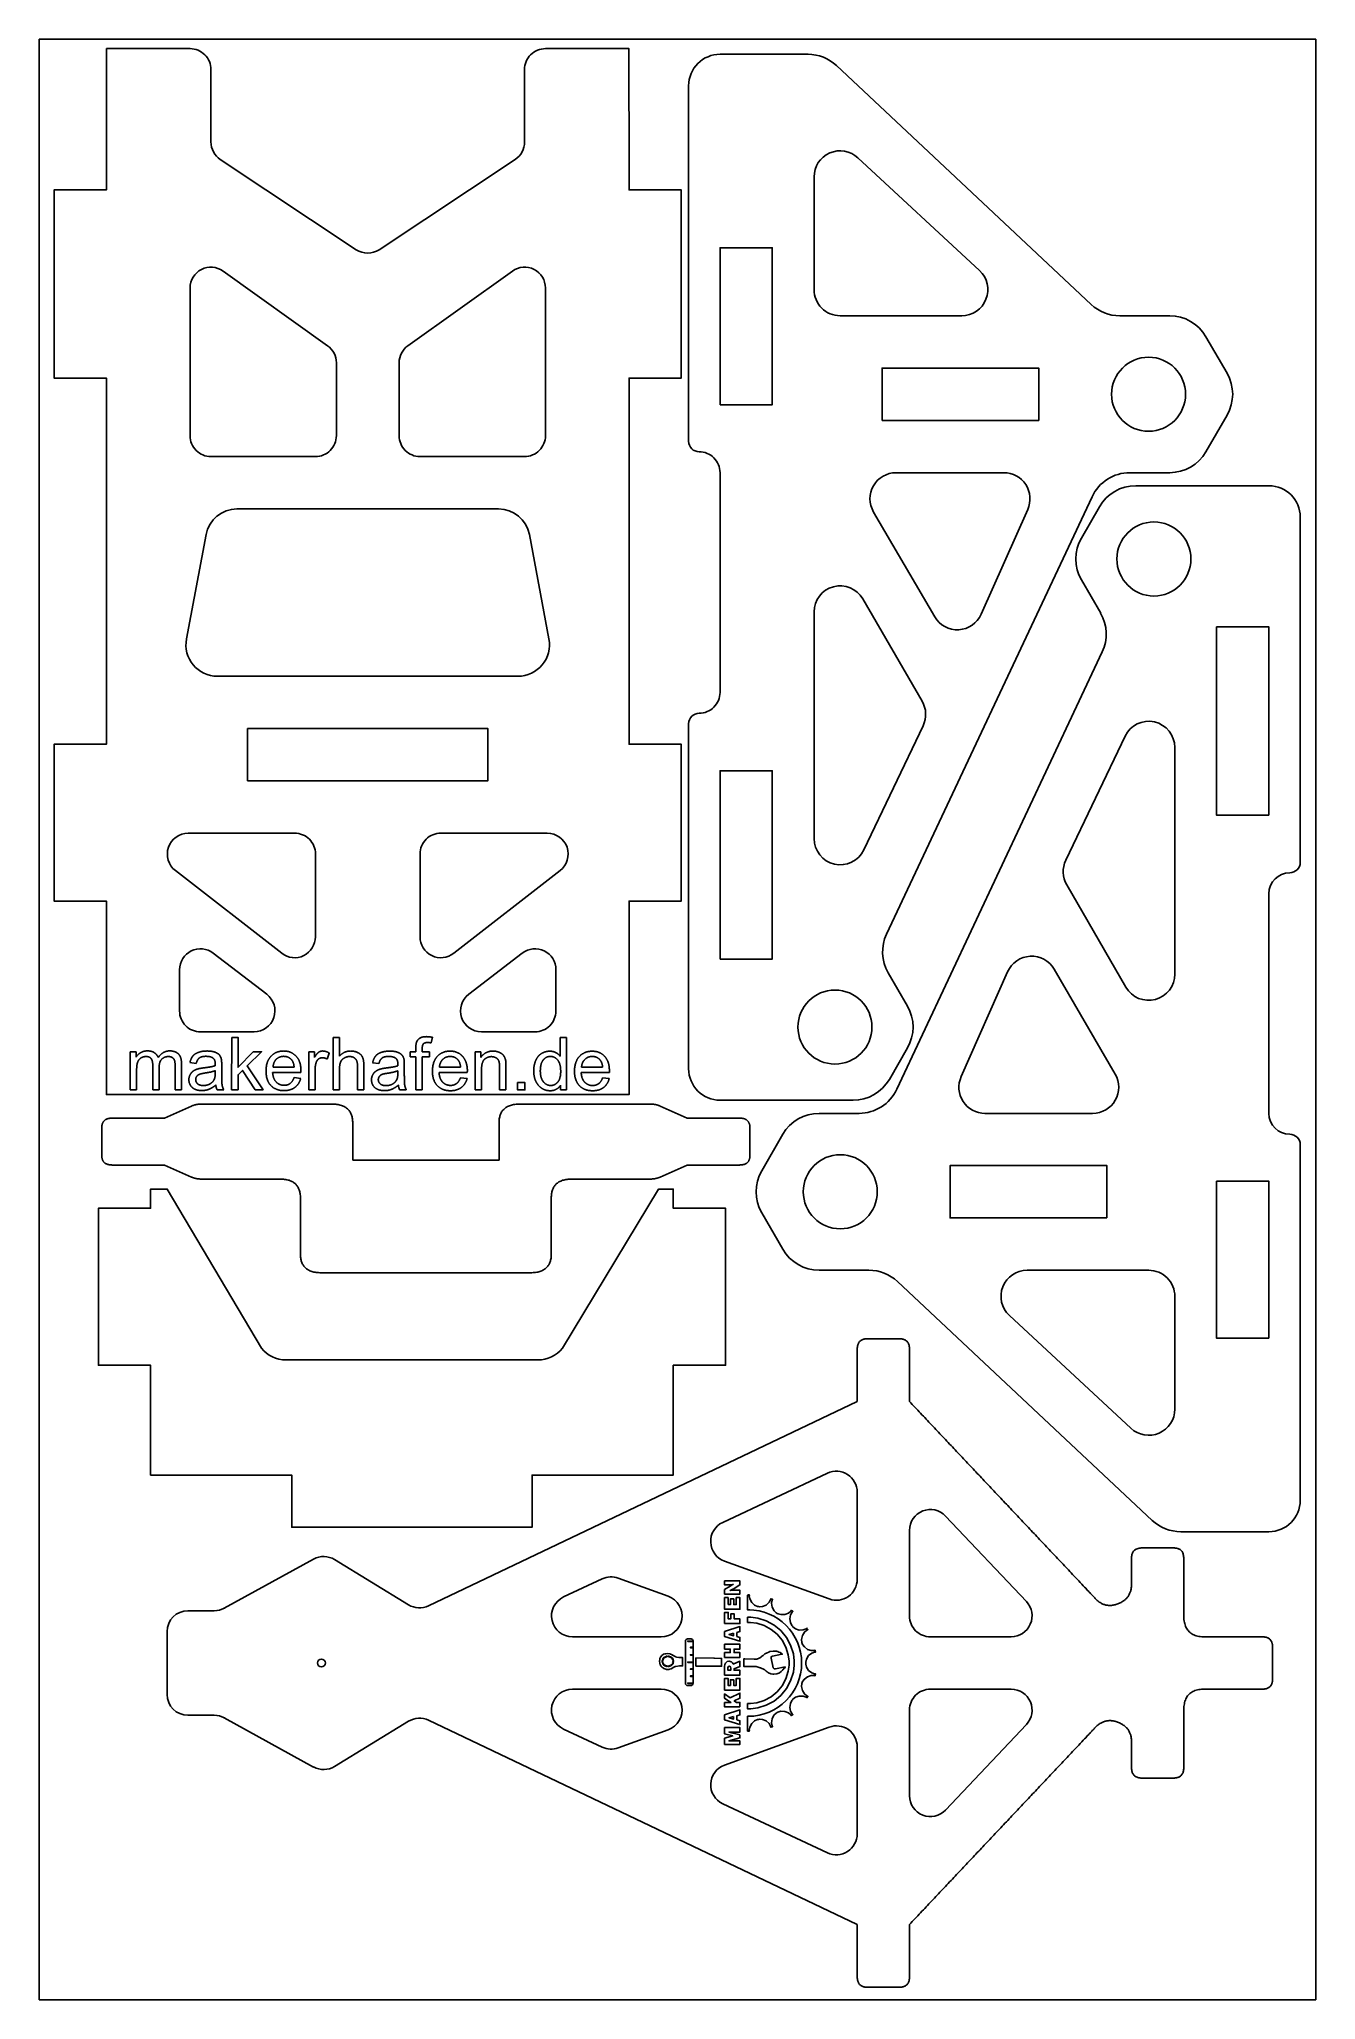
# Model space of a CAD drawing. Header units: millimetres. Extents: x -62 to 60, y -80 to 107.
import ezdxf

# ---------------------------------------------------------------- set-up
doc = ezdxf.new("R2010")
doc.units = ezdxf.units.MM
doc.header["$MEASUREMENT"] = 0
doc.layers.get('0').update_dxf_attribs({"true_color": 0xffffff})
doc.layers.add('layer 2', color=1, linetype='Continuous', lineweight=25, true_color=0xff0000)

msp = doc.modelspace()

# ---------------------------------------------------------------- linework, layer by layer
for p, q in [((-62.13, 107.44), (60, 107.44)), ((-62.13, -80), (-62.13, 107.44)), ((60, 107.44), (60, -80)), ((55.51, 64.75), (42.77, 64.75)), ((39.31, 62.75), (37.58, 59.75)), ((58.51, 28.75), (58.51, 61.75)), ((37.58, 55.75), (39.42, 52.56)), ((39.57, 48.86), (19.92, 7.05)), ((55.51, 4.75), (55.51, 25.75)), ((-46.67, 5.63), (-34.14, 5.63)), ((-16.14, 5.63), (-3.61, 5.63)), ((-55.14, 4.29), (-50.14, 4.29)), ((-50.14, 4.29), (-47.56, 5.44)), ((-32.14, 3.84), (-32.14, 0.26)), ((-18.14, 0.26), (-18.14, 3.84)), ((-2.72, 5.44), (-0.14, 4.29)), ((-0.14, 4.29), (4.86, 4.29)), ((16.3, 4.75), (12.48, 4.75)), ((-56.14, 0.71), (-56.14, 3.39)), ((5.86, 3.39), (5.86, 0.71)), ((9.02, 2.75), (7, -0.75)), ((-32.14, 0.26), (-18.14, 0.26)), ((58.51, -32.25), (58.51, 1.75)), ((-50.14, -0.19), (-55.14, -0.19)), ((-47.56, -1.34), (-50.14, -0.19)), ((-39.14, -1.53), (-46.67, -1.53)), ((-3.61, -1.53), (-11.14, -1.53)), ((-0.14, -0.19), (-2.72, -1.34)), ((4.86, -0.19), (-0.14, -0.19)), ((-37.14, -8.7), (-37.14, -3.33)), ((-13.14, -3.33), (-13.14, -8.7)), ((7, -4.75), (9.02, -8.25)), ((-15.14, -10.49), (-35.14, -10.49)), ((12.48, -10.25), (17.25, -10.25)), ((19.99, -11.33), (44.35, -34.17)), ((20.13, -16.8), (17.13, -16.8)), ((-24.89, -42.34), (16.13, -22.8)), ((47.09, -35.25), (50.51, -35.25)), ((50.51, -35.25), (55.51, -35.25)), ((-44.42, -42.56), (-35.89, -37.86)), ((-33.88, -37.91), (-26.79, -42.24)), ((-47.9, -42.8), (-45.38, -42.8)), ((-49.9, -44.8), (-49.9, -50.8)), ((-47.9, -52.8), (-45.38, -52.8)), ((-44.42, -53.05), (-35.89, -57.75)), ((-33.88, -57.7), (-26.79, -53.37)), ((-24.89, -53.27), (16.13, -72.8)), ((60, -80), (-62.13, -80)), ((17.13, -78.8), (17.18, -78.8)), ((20.13, -78.8), (17.18, -78.8))]:
    msp.add_line(p, q)
for points in [[(-55.7, 106.54), (-55.7, 94.54), (-55.7, 93.04), (-60.7, 93.04), (-60.7, 75.04), (-55.7, 75.04), (-55.7, 40.04), (-60.7, 40.04), (-60.7, 25.04), (-55.7, 25.04), (-55.7, 6.54), (-5.7, 6.54), (-5.7, 25.04), (-0.7, 25.04), (-0.7, 40.04), (-5.7, 40.04), (-5.7, 75.04), (-0.7, 75.04), (-0.7, 93.04), (-5.7, 93.04), (-5.7, 94.54), (-5.72, 106.54), (-13.7, 106.54, 0.414214), (-15.7, 104.54), (-15.7, 97.62, -0.251368), (-16.6, 95.95), (-29.6, 87.32, -0.301538), (-31.81, 87.32), (-44.81, 95.95, -0.251368), (-45.7, 97.62), (-45.7, 104.54, 0.414214), (-47.7, 106.54)], [(42.21, 66), (46.02, 66, 0.267949), (49.48, 68), (51.51, 71.5, 0.267949), (51.51, 75.5), (49.48, 79, 0.267949), (46.02, 81), (41.25, 81, -0.190529), (38.52, 82.08), (14.15, 104.92, 0.190529), (11.42, 106), (8, 106), (3, 106, 0.414214), (0, 103), (0, 69, 0.414214), (1, 68, -0.414214), (3, 66), (3, 45, -0.414214), (1, 43, 0.414214), (0, 42), (0, 9, 0.414214), (3, 6), (15.73, 6, 0.267949), (19.2, 8), (20.93, 11, 0.267949), (20.93, 15), (19.09, 18.19, -0.245541), (18.93, 21.89), (38.59, 63.7, -0.290611)], [(14.5, 81, -0.414214), (12, 83.5), (12, 94.27, -0.654539), (16.2, 96.11), (27.82, 85.33, -0.681992), (26.12, 81)], [(-47.7, 69.54), (-47.7, 83.66, -0.610029), (-44.54, 85.28), (-34.54, 78.14, -0.242213), (-33.7, 76.51), (-33.7, 69.54, -0.414214), (-35.7, 67.54), (-45.7, 67.54, -0.414214)], [(-27.7, 69.54), (-27.7, 76.51, -0.242213), (-26.86, 78.14), (-16.86, 85.28, -0.610029), (-13.7, 83.66), (-13.7, 69.54, -0.414214), (-15.7, 67.54), (-25.7, 67.54, -0.414214)], [(27.98, 52.46, -0.611488), (23.54, 52.22), (17.69, 62.24, -0.578843), (19.85, 66), (30.15, 66, -0.542744), (32.44, 62.48)], [(-30.7, 46.54), (-16.32, 46.54, 0.469603), (-13.37, 50.1), (-15.24, 60.1, 0.360911), (-18.19, 62.54), (-30.7, 62.54), (-43.21, 62.54, 0.360911), (-46.16, 60.1), (-48.04, 50.1, 0.469603), (-45.09, 46.54)], [(12, 52.69, -0.766852), (16.66, 53.94), (22.34, 44.14, -0.247607), (22.43, 41.81), (16.76, 29.94, -0.798576), (12, 31.02)], [(36.17, 26.61), (41.84, 16.8, 0.766852), (46.51, 18.06), (46.51, 39.73, 0.798576), (41.75, 40.81), (36.07, 28.94, 0.247607)], [(-38.93, 20.05), (-49.1, 27.96, -0.714116), (-47.87, 31.54), (-37.7, 31.54, -0.414214), (-35.7, 29.54), (-35.7, 21.63, -0.624111)], [(-25.7, 21.63), (-25.7, 29.54, -0.414214), (-23.7, 31.54), (-13.53, 31.54, -0.714116), (-12.3, 27.96), (-22.47, 20.05, -0.624111)], [(-48.7, 14.54), (-48.7, 18.48, -0.622255), (-45.48, 20.07), (-40.36, 16.13, -0.716137), (-41.58, 12.54), (-46.7, 12.54, -0.414214)], [(-21.04, 16.13), (-15.92, 20.07, -0.622255), (-12.7, 18.48), (-12.7, 14.54, -0.414214), (-14.7, 12.54), (-19.82, 12.54, -0.716137)], [(40.81, 8.51), (34.97, 18.53, 0.611488), (30.52, 18.29), (26.07, 8.26, 0.542744), (28.35, 4.75), (38.65, 4.75, 0.578843)], [(-38.52, -18.83, -0.228948), (-40.87, -17.7), (-49.88, -2.5), (-51.47, -2.5), (-51.47, -4.33), (-56.47, -4.33), (-56.47, -19.33), (-51.47, -19.33), (-51.47, -29.83), (-37.97, -29.83), (-37.97, -34.83), (-14.97, -34.83), (-14.97, -29.83), (-1.47, -29.83), (-1.47, -19.33), (3.53, -19.33), (3.53, -4.33), (-1.47, -4.33), (-1.47, -2.5), (-2.88, -2.5), (-12.07, -17.7, -0.228948), (-14.42, -18.83)], [(46.51, -23.53), (46.51, -12.75, 0.414214), (44.01, -10.25), (32.38, -10.25, 0.681992), (30.68, -14.58), (42.31, -25.36, 0.654539)], [(3.42, -38.05), (13.45, -41.68, 0.51993), (16.13, -39.8), (16.13, -31.47, 0.549222), (13.28, -29.66), (3.26, -34.36, 0.668234)], [(32.31, -41.93), (24.58, -33.75, 0.678684), (21.13, -35.12), (21.13, -43.3, 0.414214), (23.13, -45.3), (30.85, -45.3, 0.657774)], [(-11.12, -45.3, -0.801823), (-11.97, -41.49), (-8.27, -39.76, -0.198873), (-6.74, -39.69), (-1.95, -41.42, -0.839954), (-2.63, -45.3)], [(-11.97, -54.12), (-8.27, -55.85, 0.198873), (-6.74, -55.92), (-1.95, -54.19, 0.839954), (-2.63, -50.3), (-11.12, -50.3, 0.801823)], [(21.13, -52.3), (21.13, -60.49, 0.678684), (24.58, -61.86), (32.31, -53.68, 0.657774), (30.85, -50.3), (23.13, -50.3, 0.414214)], [(16.13, -64.14, -0.549222), (13.28, -65.95), (3.26, -61.25, -0.668234), (3.42, -57.56), (13.45, -53.93, -0.51993), (16.13, -55.81)]]:
    msp.add_lwpolyline(points, format="xyb", close=True)
for points in [[(3, 72.5), (3, 87.5), (8, 87.5), (8, 72.5)], [(18.5, 71), (18.5, 76), (33.5, 76), (33.5, 71)], [(55.51, 33.25), (55.51, 51.25), (50.51, 51.25), (50.51, 33.25)], [(-42.2, 36.54), (-42.2, 41.54), (-19.2, 41.54), (-19.2, 36.54)], [(3, 19.5), (3, 37.5), (8, 37.5), (8, 19.5)], [(40.01, -5.25), (40.01, -0.25), (25.01, -0.25), (25.01, -5.25)], [(55.51, -16.75), (55.51, -1.75), (50.51, -1.75), (50.51, -16.75)]]:
    msp.add_lwpolyline(points, close=True)
for centre, radius in [((44, 73.5), 3.54), ((44.51, 57.75), 3.54), ((14, 13), 3.54), ((14.51, -2.75), 3.54), ((-35.13, -47.8), 0.375)]:
    msp.add_circle(centre, radius)
for centre, radius, start, end in [((42.77, 60.75), 4, 90, 150), ((55.51, 61.75), 3, 0, 90), ((41.04, 57.75), 4, 150, 210), ((35.95, 50.56), 4, 334.8179, 30), ((57.51, 28.75), 1, 270, 0), ((57.51, 25.75), 2, 90, 180), ((16.3, 8.75), 4, 270, 334.8179), ((12.48, 0.75), 4, 90, 150), ((57.51, 4.75), 2, 180, 270), ((57.51, 1.75), 1, 0, 90), ((10.46, -2.75), 4, 150, 210), ((12.48, -6.25), 4, 210, 270), ((17.25, -14.25), 4, 46.851, 90), ((55.51, -32.25), 3, 270, 0), ((47.09, -31.25), 4, 226.851, 270), ((-34.92, -39.62), 2, 58.5704, 118.8108), ((-47.9, -44.8), 2, 90, 180), ((-45.38, -40.8), 2, 270, 298.8108), ((-25.75, -40.53), 2, 238.5704, 295.4633), ((-47.9, -50.8), 2, 180, 270), ((-45.38, -54.8), 2, 61.1892, 90), ((-25.75, -55.08), 2, 64.5367, 121.4296), ((-34.92, -55.99), 2, 241.1892, 301.4296)]:
    msp.add_arc(centre, radius, start, end)
for points in [[(-46.67, 5.63), (-47.14, 5.63), (-47.56, 5.44)], [(-32.14, 3.84), (-32.14, 5.63), (-34.14, 5.63)], [(-16.14, 5.63), (-18.14, 5.63), (-18.14, 3.84)], [(-2.72, 5.44), (-3.14, 5.63), (-3.61, 5.63)], [(-55.14, 4.29), (-56.14, 4.29), (-56.14, 3.39)], [(5.86, 3.39), (5.86, 4.29), (4.86, 4.29)], [(-56.14, 0.71), (-56.14, -0.19), (-55.14, -0.19)], [(4.86, -0.19), (5.86, -0.19), (5.86, 0.71)], [(-47.56, -1.34), (-47.14, -1.53), (-46.67, -1.53)], [(-39.14, -1.53), (-37.14, -1.53), (-37.14, -3.33)], [(-13.14, -3.33), (-13.14, -1.53), (-11.14, -1.53)], [(-3.61, -1.53), (-3.14, -1.53), (-2.72, -1.34)], [(-37.14, -8.7), (-37.14, -10.49), (-35.14, -10.49)], [(-15.14, -10.49), (-13.14, -10.49), (-13.14, -8.7)]]:
    msp.add_open_spline(points, degree=2)
for points, knots in [([(17.13, -16.8), (16.13, -16.8), (16.13, -17.8), (16.13, -20.3), (16.13, -22.8)], [-57.72942, -57.72942, -57.72942, -56.158624, -56.158624, -51.158624, -51.158624, -51.158624]), ([(21.13, -22.8), (21.13, -20.3), (21.13, -17.8), (21.13, -16.8), (20.13, -16.8)], [-67.300216, -67.300216, -67.300216, -62.300216, -62.300216, -60.72942, -60.72942, -60.72942]), ([(21.13, -72.8), (30.02, -63.38), (38.91, -53.96), (39.84, -52.98), (41.1, -53.48), (42.37, -53.98), (42.37, -55.34), (42.37, -56.57), (42.37, -57.8), (42.37, -58.8), (43.37, -58.8), (44.87, -58.8), (46.37, -58.8), (47.37, -58.8), (47.37, -57.8), (47.37, -55.05), (47.37, -52.3), (47.37, -50.3), (49.37, -50.3), (52.12, -50.3), (54.87, -50.3), (55.87, -50.3), (55.87, -49.3), (55.87, -47.8), (55.87, -46.3), (55.87, -45.3), (54.87, -45.3), (52.12, -45.3), (49.37, -45.3), (47.37, -45.3), (47.37, -43.3), (47.37, -40.55), (47.37, -37.8), (47.37, -36.8), (46.37, -36.8), (44.87, -36.8), (43.37, -36.8), (42.37, -36.8), (42.37, -37.8), (42.37, -39.04), (42.37, -40.27), (42.37, -41.63), (41.1, -42.13), (39.84, -42.63), (38.91, -41.64), (30.02, -32.22), (21.13, -22.8)], [-180.29335, -180.29335, -180.29335, -154.387975, -154.387975, -152.002869, -152.002869, -149.617763, -149.617763, -147.150765, -147.150765, -145.579969, -145.579969, -142.579969, -142.579969, -141.009172, -141.009172, -135.509172, -135.509172, -132.36758, -132.36758, -126.86758, -126.86758, -125.296783, -125.296783, -122.296783, -122.296783, -120.725987, -120.725987, -115.225987, -115.225987, -112.084394, -112.084394, -106.584394, -106.584394, -105.013598, -105.013598, -102.013598, -102.013598, -100.442802, -100.442802, -97.975804, -97.975804, -95.590698, -95.590698, -93.205592, -93.205592, -67.300216, -67.300216, -67.300216]), ([(16.13, -72.8), (16.13, -75.3), (16.13, -77.8), (16.13, -78.8), (17.13, -78.8)], [-196.434943, -196.434943, -196.434943, -191.434943, -191.434943, -189.864147, -189.864147, -189.864147]), ([(20.13, -78.8), (21.13, -78.8), (21.13, -77.8), (21.13, -75.3), (21.13, -72.8)], [-186.864147, -186.864147, -186.864147, -185.29335, -185.29335, -180.29335, -180.29335, -180.29335])]:
    msp.add_open_spline(points, degree=2, knots=knots)
at = {"layer": 'layer 2'}
for p, q in [((-34.02, 7), (-34.01, 12)), ((-34.01, 12), (-33.4, 12)), ((-33.4, 12), (-33.4, 10.21)), ((-24.52, 12.02), (-24.62, 11.48)), ((-12.29, 10.2), (-12.29, 11.99)), ((-12.29, 11.99), (-11.68, 11.99)), ((-11.68, 11.99), (-11.68, 6.99)), ((-53.42, 7.01), (-53.42, 10.64)), ((-53.42, 10.64), (-52.87, 10.64)), ((-52.87, 10.64), (-52.87, 10.13)), ((-48.52, 9.5), (-48.52, 7.01)), ((-47.11, 9.52), (-47.71, 9.6)), ((-36.35, 7), (-36.35, 10.63)), ((-36.35, 10.63), (-35.8, 10.63)), ((-35.8, 10.63), (-35.8, 10.08)), ((-34.38, 10.51), (-34.59, 9.94)), ((-29.63, 9.51), (-30.23, 9.59)), ((-26.64, 10.14), (-26.64, 10.62)), ((-26.64, 10.62), (-26.1, 10.62)), ((-26.1, 10.14), (-26.64, 10.14)), ((-26.1, 10.62), (-26.1, 11)), ((-26.1, 7), (-26.1, 10.14)), ((-25.49, 10.95), (-25.49, 10.62)), ((-25.49, 10.62), (-24.78, 10.62)), ((-24.78, 10.14), (-25.49, 10.14)), ((-25.49, 10.14), (-25.49, 7)), ((-24.78, 10.62), (-24.78, 10.14)), ((-20.42, 6.99), (-20.42, 10.62)), ((-20.42, 10.62), (-19.87, 10.62)), ((-19.87, 10.62), (-19.87, 10.1)), ((-52.81, 8.89), (-52.81, 7.01)), ((-51.27, 7.01), (-51.27, 9.37)), ((-50.66, 9.12), (-50.66, 7.01)), ((-49.13, 7.01), (-49.13, 9.29)), ((-45.29, 8.6), (-45.29, 8.83)), ((-44.67, 9.34), (-44.67, 8.53)), ((-37.1, 8.66), (-39.8, 8.66)), ((-39.76, 9.16), (-37.74, 9.16)), ((-37.75, 8.17), (-37.11, 8.09)), ((-35.74, 8.9), (-35.74, 7)), ((-33.4, 8.98), (-33.4, 7)), ((-31.68, 7), (-31.68, 9.3)), ((-31.07, 9.3), (-31.07, 7)), ((-27.82, 8.59), (-27.82, 8.82)), ((-27.2, 9.33), (-27.2, 8.52)), ((-21.18, 8.65), (-23.88, 8.65)), ((-23.84, 9.16), (-21.82, 9.15)), ((-21.83, 8.16), (-21.19, 8.08)), ((-19.81, 8.97), (-19.81, 6.99)), ((-18.09, 6.99), (-18.09, 9.2)), ((-17.48, 9.22), (-17.48, 6.99)), ((-7.58, 8.64), (-10.28, 8.64)), ((-10.25, 9.15), (-8.23, 9.15)), ((-8.23, 8.15), (-7.6, 8.07)), ((-52.81, 7.01), (-53.42, 7.01)), ((-50.66, 7.01), (-51.27, 7.01)), ((-48.52, 7.01), (-49.13, 7.01)), ((-44.48, 7.01), (-45.12, 7.01)), ((-35.74, 7), (-36.35, 7)), ((-33.4, 7), (-34.02, 7)), ((-31.07, 7), (-31.68, 7)), ((-27.01, 7), (-27.65, 7)), ((-25.49, 7), (-26.1, 7)), ((-19.81, 6.99), (-20.42, 6.99)), ((-17.48, 6.99), (-18.09, 6.99)), ((-12.25, 6.99), (-12.25, 7.45)), ((-11.68, 6.99), (-12.25, 6.99))]:
    msp.add_line(p, q, dxfattribs=at)
for points in [[(-43.71, 12.01), (-43.72, 7.01), (-43.1, 7.01), (-43.1, 8.44), (-42.67, 8.86), (-41.47, 7.01), (-40.72, 7.01), (-42.24, 9.29), (-40.85, 10.63), (-41.65, 10.63), (-43.1, 9.16), (-43.1, 12.01)], [(-16.36, 7.69), (-16.36, 6.99), (-15.67, 6.99), (-15.66, 7.69)], [(3.96, -40.89), (3.98, -40.88), (4.24, -40.74), (4.26, -40.73), (4.91, -40.33), (4.91, -39.96), (3.44, -39.96), (3.44, -40.33), (3.96, -40.33), (4.23, -40.3), (4.26, -40.29), (4.24, -40.3), (4, -40.43), (3.98, -40.45), (3.44, -40.79), (3.44, -41.22), (4.91, -41.22), (4.91, -40.85), (4.2, -40.85), (4.18, -40.85), (3.98, -40.88)], [(3.78, -42.22), (3.78, -41.55), (3.44, -41.55), (3.44, -42.67), (4.91, -42.67), (4.91, -41.55), (4.56, -41.55), (4.56, -42.22), (4.32, -42.22), (4.32, -41.68), (3.99, -41.68), (3.99, -42.22)], [(3.44, -44.03), (4.91, -44.03), (4.91, -43.59), (4.36, -43.59), (4.36, -43.11), (4.03, -43.11), (4.03, -43.59), (3.79, -43.59), (3.79, -42.97), (3.44, -42.97)], [(5.65, -41.3), (5.64, -41.3), (5.64, -41.31), (5.64, -41.46), (5.64, -41.48), (5.64, -42.72), (5.85, -42.72), (6.24, -42.74), (6.75, -42.82), (7.24, -42.94), (7.7, -43.12), (8.15, -43.33), (8.57, -43.58), (8.96, -43.88), (9.32, -44.21), (9.65, -44.57), (9.94, -44.96), (10.2, -45.38), (10.41, -45.82), (10.58, -46.29), (10.71, -46.78), (10.79, -47.28), (10.81, -47.67), (10.81, -47.93), (10.79, -48.32), (10.71, -48.83), (10.58, -49.32), (10.41, -49.78), (10.2, -50.23), (9.94, -50.65), (9.65, -51.04), (9.32, -51.4), (8.96, -51.73), (8.57, -52.02), (8.15, -52.28), (7.7, -52.49), (7.24, -52.66), (6.75, -52.79), (6.24, -52.87), (5.85, -52.89), (5.64, -52.89), (5.64, -54.31), (5.81, -54.31), (5.8, -54.21), (5.85, -53.92), (6.03, -53.58), (6.31, -53.33), (6.58, -53.21), (6.67, -53.19), (6.77, -53.18), (7.06, -53.2), (7.42, -53.34), (7.69, -53.6), (7.84, -53.85), (7.87, -53.95), (7.88, -53.94), (8.02, -53.89), (8.03, -53.89), (7.99, -53.8), (7.94, -53.51), (7.99, -53.13), (8.16, -52.8), (8.38, -52.59), (8.46, -52.54), (8.54, -52.5), (8.83, -52.42), (9.21, -52.43), (9.56, -52.57), (9.78, -52.76), (9.84, -52.84), (9.85, -52.83), (9.96, -52.74), (9.97, -52.73), (9.9, -52.66), (9.75, -52.41), (9.67, -52.04), (9.73, -51.66), (9.86, -51.4), (9.92, -51.32), (9.98, -51.25), (10.22, -51.07), (10.58, -50.96), (10.96, -50.97), (11.24, -51.08), (11.31, -51.13), (11.32, -51.12), (11.39, -50.99), (11.4, -50.98), (11.31, -50.94), (11.09, -50.75), (10.88, -50.43), (10.81, -50.06), (10.84, -49.76), (10.87, -49.67), (10.9, -49.58), (11.07, -49.34), (11.37, -49.11), (11.73, -48.99), (12.02, -48.99), (12.12, -49.02), (12.12, -49), (12.14, -48.86), (12.15, -48.85), (12.05, -48.84), (11.77, -48.74), (11.47, -48.51), (11.27, -48.19), (11.2, -47.9), (11.2, -47.71), (11.27, -47.42), (11.47, -47.1), (11.77, -46.87), (12.05, -46.77), (12.15, -46.76), (12.14, -46.74), (12.12, -46.6), (12.12, -46.59), (12.02, -46.61), (11.73, -46.61), (11.37, -46.5), (11.07, -46.26), (10.9, -46.02), (10.87, -45.93), (10.84, -45.84), (10.81, -45.54), (10.88, -45.17), (11.09, -44.85), (11.32, -44.66), (11.4, -44.62), (11.4, -44.61), (11.32, -44.49), (11.32, -44.47), (11.24, -44.53), (10.96, -44.63), (10.58, -44.65), (10.22, -44.53), (9.98, -44.35), (9.92, -44.28), (9.86, -44.21), (9.73, -43.94), (9.67, -43.57), (9.76, -43.2), (9.91, -42.94), (9.97, -42.87), (9.96, -42.86), (9.85, -42.77), (9.84, -42.76), (9.78, -42.84), (9.56, -43.03), (9.21, -43.17), (8.83, -43.18), (8.55, -43.1), (8.46, -43.06), (8.38, -43.01), (8.17, -42.8), (7.99, -42.47), (7.94, -42.09), (7.99, -41.8), (8.03, -41.71), (8.02, -41.71), (7.88, -41.66), (7.87, -41.65), (7.84, -41.75), (7.7, -42), (7.42, -42.26), (7.07, -42.4), (6.77, -42.42), (6.68, -42.4), (6.58, -42.39), (6.31, -42.27), (6.03, -42.02), (5.86, -41.68), (5.8, -41.39), (5.81, -41.29), (5.7, -41.29)], [(4.62, -44.87), (4.91, -44.79), (4.91, -44.32), (3.44, -44.79), (3.44, -45.27), (4.91, -45.72), (4.91, -45.35), (4.62, -45.26)], [(4.3, -44.95), (4.3, -45.19), (3.87, -45.07)], [(8.82, -44.7), (8.18, -44.17), (7.43, -43.76), (6.61, -43.51), (5.95, -43.42), (5.64, -43.42), (5.64, -43.92), (5.92, -43.92), (6.51, -44), (7.24, -44.23), (7.89, -44.59), (8.47, -45.06), (8.94, -45.63), (9.3, -46.29), (9.53, -47.02), (9.61, -47.61), (9.61, -48), (9.53, -48.59), (9.3, -49.31), (8.94, -49.97), (8.47, -50.55), (7.89, -51.02), (7.24, -51.38), (6.51, -51.61), (5.92, -51.68), (5.64, -51.68), (5.64, -52.19), (5.95, -52.19), (6.61, -52.1), (7.43, -51.84), (8.18, -51.44), (8.82, -50.9), (9.36, -50.25), (9.76, -49.51), (10.02, -48.69), (10.11, -48.02), (10.11, -47.8), (10.11, -47.58), (10.02, -46.92), (9.76, -46.1), (9.36, -45.35)], [(-0.3, -49.82), (-0.25, -49.89), (-0.18, -49.94), (-0.11, -49.96), (0.21, -49.96), (0.23, -49.96), (0.3, -49.94), (0.36, -49.9), (0.41, -49.83), (0.44, -49.77), (0.44, -49.75), (-0.09, -49.75), (-0.09, -49.72), (0.44, -49.72), (0.44, -49.08), (0.17, -49.08), (0.17, -49.04), (0.44, -49.04), (0.44, -48.4), (0.17, -48.4), (0.17, -48.37), (0.44, -48.37), (0.44, -47.75), (-0.09, -47.75), (-0.09, -47.71), (0.44, -47.71), (0.44, -47.05), (0.17, -47.05), (0.17, -47.02), (0.44, -47.02), (0.44, -46.34), (0.17, -46.34), (0.17, -46.3), (0.44, -46.3), (0.44, -45.74), (-0.09, -45.74), (-0.09, -45.7), (0.44, -45.7), (0.43, -45.68), (0.41, -45.62), (0.36, -45.56), (0.3, -45.51), (0.23, -45.5), (0.21, -45.5), (-0.11, -45.5), (-0.18, -45.52), (-0.25, -45.56), (-0.3, -45.63), (-0.31, -45.7), (-0.31, -49.76)], [(3.44, -46.47), (3.98, -46.47), (3.98, -46.81), (3.44, -46.81), (3.44, -47.26), (4.91, -47.26), (4.91, -46.81), (4.34, -46.81), (4.34, -46.47), (4.91, -46.47), (4.91, -46.01), (3.44, -46.01)], [(7.89, -48.84), (7.91, -48.85), (8.08, -48.88), (8.14, -48.88), (8.16, -48.88), (8.4, -48.85), (8.42, -48.84), (8.44, -48.84), (8.64, -48.76), (8.66, -48.75), (8.7, -48.73), (8.85, -48.62), (8.98, -48.5), (9, -48.48), (9.02, -48.46), (9.14, -48.31), (9.16, -48.29), (9.16, -48.28), (9.22, -48.19), (9.23, -48.18), (9.22, -48.18), (9.22, -48.18), (9.22, -48.18), (8.3, -48.37), (8.29, -48.37), (8.24, -48.37), (8.18, -48.35), (8.13, -48.31), (8.1, -48.26), (8.1, -48.25), (7.88, -47.34), (7.88, -47.32), (7.88, -47.27), (7.91, -47.21), (7.95, -47.17), (8, -47.15), (8.01, -47.15), (8.92, -46.96), (8.93, -46.96), (8.95, -46.96), (8.96, -46.96), (8.95, -46.94), (8.89, -46.88), (8.77, -46.81), (8.62, -46.75), (8.52, -46.71), (8.48, -46.7), (8.42, -46.68), (8.09, -46.66), (7.77, -46.71), (7.71, -46.73), (7.71, -46.73), (7.66, -46.75), (7.5, -46.82), (7.3, -46.94), (7.12, -47.07), (7.01, -47.16), (6.97, -47.19), (6.96, -47.2), (6.8, -47.3), (6.79, -47.31), (6.76, -47.33), (6.68, -47.37), (6.6, -47.4), (6.53, -47.42), (6.49, -47.43), (6.48, -47.43), (6.47, -47.43), (6.37, -47.43), (6.36, -47.43), (6.26, -47.43), (5.36, -47.41), (5.27, -47.41), (5.27, -48.13), (6.32, -48.14), (6.33, -48.14), (6.44, -48.14), (6.45, -48.14), (6.47, -48.14), (6.65, -48.19), (6.66, -48.2), (6.68, -48.21), (6.73, -48.22), (6.77, -48.24), (6.8, -48.25), (6.84, -48.26), (6.85, -48.26), (6.88, -48.27), (7.22, -48.43), (7.25, -48.45), (7.28, -48.46), (7.35, -48.52), (7.42, -48.58), (7.5, -48.64), (7.59, -48.7), (7.62, -48.72), (7.64, -48.74), (7.87, -48.84)], [(-2.2, -46.91), (-2.25, -46.92), (-2.4, -46.97), (-2.56, -47.09), (-2.68, -47.24), (-2.75, -47.38), (-2.76, -47.43), (-2.77, -47.48), (-2.79, -47.62), (-2.77, -47.81), (-2.71, -47.98), (-2.63, -48.1), (-2.6, -48.14), (-2.59, -48.16), (-2.41, -48.31), (-2.39, -48.32), (-2.37, -48.33), (-2.18, -48.4), (-2.16, -48.41), (-2.13, -48.41), (-1.88, -48.41), (-1.86, -48.41), (-1.82, -48.4), (-1.67, -48.35), (-1.52, -48.27), (-1.49, -48.26), (-1.47, -48.24), (-1.28, -48.15), (-1.26, -48.14), (-1.26, -48.14), (-1.25, -48.14), (-1.25, -48.14), (-1.22, -48.13), (-0.88, -48.08), (-0.85, -48.08), (-0.58, -48.08), (-0.58, -47.29), (-0.79, -47.28), (-0.88, -47.28), (-0.91, -47.28), (-1.16, -47.23), (-1.19, -47.22), (-1.2, -47.21), (-1.24, -47.2), (-1.29, -47.17), (-1.35, -47.14), (-1.41, -47.11), (-1.43, -47.1), (-1.47, -47.08), (-1.63, -47), (-1.75, -46.95), (-1.77, -46.94), (-1.81, -46.93), (-1.98, -46.9), (-2.17, -46.91)], [(-1.59, -47.87), (-1.55, -47.97), (-1.67, -47.96), (-1.66, -48.07), (-1.77, -48.03), (-1.8, -48.13), (-1.89, -48.07), (-1.95, -48.16), (-2.02, -48.08), (-2.1, -48.15), (-2.15, -48.05), (-2.25, -48.11), (-2.26, -48), (-2.38, -48.02), (-2.36, -47.92), (-2.47, -47.91), (-2.42, -47.82), (-2.53, -47.78), (-2.46, -47.7), (-2.56, -47.64), (-2.46, -47.58), (-2.53, -47.5), (-2.42, -47.47), (-2.47, -47.37), (-2.36, -47.37), (-2.38, -47.26), (-2.26, -47.29), (-2.25, -47.18), (-2.15, -47.23), (-2.1, -47.13), (-2.02, -47.21), (-1.95, -47.12), (-1.89, -47.22), (-1.8, -47.15), (-1.77, -47.26), (-1.66, -47.22), (-1.67, -47.32), (-1.55, -47.31), (-1.59, -47.42), (-1.47, -47.43), (-1.54, -47.52), (-1.43, -47.57), (-1.52, -47.64), (-1.43, -47.71), (-1.54, -47.76), (-1.47, -47.85)], [(2.48, -47.34), (2.42, -47.34), (0.7, -47.31), (0.7, -48.09), (0.9, -48.09), (2.95, -48.11), (3.15, -48.11), (3.15, -47.36), (3.09, -47.36)], [(3.47, -47.95), (3.44, -48.12), (3.44, -48.95), (4.91, -48.95), (4.91, -48.49), (4.35, -48.49), (4.35, -48.35), (4.91, -48.14), (4.91, -47.63), (4.27, -47.9), (4.26, -47.88), (4.19, -47.77), (4.11, -47.7), (4.1, -47.69), (4.08, -47.68), (3.89, -47.64), (3.87, -47.64), (3.84, -47.64), (3.7, -47.67), (3.58, -47.76), (3.56, -47.78), (3.54, -47.81)], [(4, -48.17), (4.03, -48.29), (4.03, -48.3), (4.03, -48.49), (3.75, -48.49), (3.75, -48.25), (3.79, -48.16), (3.87, -48.11), (3.89, -48.11), (3.9, -48.11), (3.95, -48.12), (3.99, -48.16), (4, -48.16)], [(4.32, -49.41), (3.99, -49.41), (3.99, -49.95), (3.78, -49.95), (3.78, -49.28), (3.44, -49.28), (3.44, -50.39), (4.91, -50.39), (4.91, -49.28), (4.56, -49.28), (4.56, -49.95), (4.32, -49.95)], [(4.91, -52), (4.91, -51.57), (4.57, -51.57), (4.36, -51.42), (4.91, -51.17), (4.91, -50.67), (3.98, -51.13), (3.44, -50.76), (3.44, -51.17), (4.05, -51.58), (3.44, -51.58), (3.44, -52)], [(4.62, -53.23), (4.62, -52.84), (4.91, -52.76), (4.91, -52.29), (3.44, -52.76), (3.44, -53.24), (4.91, -53.69), (4.91, -53.32)], [(4.91, -54.67), (3.86, -54.4), (4.91, -54.4), (4.91, -53.98), (3.44, -53.98), (3.44, -54.58), (4.22, -54.78), (3.44, -54.99), (3.44, -55.59), (4.91, -55.59), (4.91, -55.25), (3.86, -55.25), (4.91, -54.97)], [(4.3, -52.92), (4.3, -53.16), (3.87, -53.04)]]:
    msp.add_lwpolyline(points, close=True, dxfattribs=at)
for points in [[(-26.1, 11), (-26.1, 11.37), (-26.03, 11.55)], [(-26.03, 11.55), (-25.95, 11.79), (-25.72, 11.93)], [(-25.72, 11.93), (-25.5, 12.08), (-25.1, 12.08)], [(-25.37, 11.4), (-25.49, 11.28), (-25.49, 10.95)], [(-24.98, 11.52), (-25.26, 11.52), (-25.37, 11.4)], [(-25.1, 12.08), (-24.84, 12.08), (-24.52, 12.02)], [(-24.62, 11.48), (-24.81, 11.52), (-24.98, 11.52)], [(-52.87, 10.13), (-52.7, 10.39), (-52.42, 10.55)], [(-52.71, 9.65), (-52.81, 9.39), (-52.81, 8.89)], [(-52.39, 10.05), (-52.61, 9.91), (-52.71, 9.65)], [(-52.42, 10.55), (-52.14, 10.72), (-51.77, 10.72)], [(-51.91, 10.18), (-52.17, 10.18), (-52.39, 10.05)], [(-51.42, 9.98), (-51.57, 10.18), (-51.91, 10.18)], [(-51.77, 10.72), (-51.37, 10.72), (-51.12, 10.55)], [(-51.27, 9.37), (-51.27, 9.77), (-51.42, 9.98)], [(-51.12, 10.55), (-50.86, 10.38), (-50.75, 10.08)], [(-50.75, 10.08), (-50.32, 10.72), (-49.63, 10.72)], [(-50.4, 9.93), (-50.66, 9.68), (-50.66, 9.12)], [(-49.77, 10.18), (-50.15, 10.18), (-50.4, 9.93)], [(-49.4, 10.08), (-49.56, 10.18), (-49.77, 10.18)], [(-49.63, 10.72), (-49.09, 10.71), (-48.8, 10.41)], [(-49.19, 9.82), (-49.24, 9.98), (-49.4, 10.08)], [(-49.13, 9.29), (-49.13, 9.66), (-49.19, 9.82)], [(-48.8, 10.41), (-48.51, 10.12), (-48.52, 9.5)], [(-47.71, 9.6), (-47.62, 9.98), (-47.44, 10.22)], [(-47.44, 10.22), (-47.25, 10.46), (-46.89, 10.58)], [(-46.8, 10.05), (-47.01, 9.9), (-47.11, 9.52)], [(-46.89, 10.58), (-46.54, 10.71), (-46.07, 10.71)], [(-46.16, 10.2), (-46.59, 10.21), (-46.8, 10.05)], [(-45.46, 10), (-45.7, 10.2), (-46.16, 10.2)], [(-46.07, 10.71), (-45.61, 10.71), (-45.32, 10.6)], [(-45.29, 9.47), (-45.29, 9.84), (-45.46, 10)], [(-45.32, 10.6), (-45.03, 10.49), (-44.89, 10.33)], [(-45.29, 9.31), (-45.29, 9.43), (-45.29, 9.47)], [(-44.89, 10.33), (-44.76, 10.16), (-44.7, 9.91)], [(-44.7, 9.91), (-44.67, 9.75), (-44.67, 9.34)], [(-40.43, 8.79), (-40.43, 9.7), (-39.96, 10.2)], [(-39.96, 10.2), (-39.49, 10.71), (-38.74, 10.71)], [(-39.45, 9.92), (-39.73, 9.64), (-39.76, 9.16)], [(-38.73, 10.2), (-39.16, 10.2), (-39.45, 9.92)], [(-38.74, 10.71), (-38.01, 10.71), (-37.55, 10.21)], [(-37.97, 9.85), (-38.27, 10.2), (-38.73, 10.2)], [(-37.74, 9.16), (-37.78, 9.62), (-37.97, 9.85)], [(-37.55, 10.21), (-37.09, 9.72), (-37.09, 8.82)], [(-35.8, 10.08), (-35.58, 10.46), (-35.41, 10.58)], [(-35.63, 9.62), (-35.74, 9.29), (-35.74, 8.9)], [(-35.4, 9.95), (-35.56, 9.83), (-35.63, 9.62)], [(-35.41, 10.58), (-35.23, 10.71), (-35.01, 10.71)], [(-35.04, 10.07), (-35.24, 10.07), (-35.4, 9.95)], [(-34.59, 9.94), (-34.82, 10.07), (-35.04, 10.07)], [(-35.01, 10.71), (-34.7, 10.71), (-34.38, 10.51)], [(-33.4, 10.21), (-32.97, 10.71), (-32.32, 10.71)], [(-33.3, 9.65), (-33.4, 9.41), (-33.4, 8.98)], [(-32.96, 10.03), (-33.2, 9.89), (-33.3, 9.65)], [(-32.44, 10.18), (-32.72, 10.18), (-32.96, 10.03)], [(-31.88, 9.96), (-32.08, 10.18), (-32.44, 10.18)], [(-32.32, 10.71), (-31.91, 10.7), (-31.62, 10.54)], [(-31.68, 9.3), (-31.68, 9.76), (-31.88, 9.96)], [(-31.62, 10.54), (-31.32, 10.39), (-31.2, 10.11)], [(-31.2, 10.11), (-31.07, 9.83), (-31.07, 9.3)], [(-30.23, 9.59), (-30.15, 9.97), (-29.96, 10.21)], [(-29.96, 10.21), (-29.78, 10.45), (-29.42, 10.57)], [(-29.33, 10.04), (-29.53, 9.89), (-29.63, 9.51)], [(-29.42, 10.57), (-29.07, 10.7), (-28.6, 10.7)], [(-28.69, 10.19), (-29.12, 10.19), (-29.33, 10.04)], [(-27.99, 9.99), (-28.22, 10.19), (-28.69, 10.19)], [(-28.6, 10.7), (-28.14, 10.7), (-27.85, 10.59)], [(-27.82, 9.46), (-27.82, 9.83), (-27.99, 9.99)], [(-27.85, 10.59), (-27.56, 10.48), (-27.42, 10.32)], [(-27.82, 9.3), (-27.82, 9.42), (-27.82, 9.46)], [(-27.42, 10.32), (-27.28, 10.15), (-27.23, 9.9)], [(-27.23, 9.9), (-27.2, 9.74), (-27.2, 9.33)], [(-24.51, 8.78), (-24.51, 9.69), (-24.04, 10.2)], [(-24.04, 10.2), (-23.57, 10.7), (-22.82, 10.7)], [(-23.52, 9.91), (-23.81, 9.63), (-23.84, 9.16)], [(-22.81, 10.19), (-23.23, 10.19), (-23.52, 9.91)], [(-22.82, 10.7), (-22.09, 10.7), (-21.63, 10.2)], [(-22.05, 9.84), (-22.34, 10.19), (-22.81, 10.19)], [(-21.82, 9.15), (-21.86, 9.61), (-22.05, 9.84)], [(-21.63, 10.2), (-21.17, 9.71), (-21.17, 8.81)], [(-19.87, 10.1), (-19.47, 10.7), (-18.72, 10.7)], [(-19.52, 9.92), (-19.81, 9.67), (-19.81, 8.97)], [(-18.85, 10.17), (-19.24, 10.17), (-19.52, 9.92)], [(-18.42, 10.05), (-18.6, 10.16), (-18.85, 10.17)], [(-18.72, 10.7), (-18.39, 10.7), (-18.12, 10.58)], [(-18.16, 9.76), (-18.24, 9.94), (-18.42, 10.05)], [(-18.09, 9.2), (-18.09, 9.57), (-18.16, 9.76)], [(-18.12, 10.58), (-17.84, 10.46), (-17.7, 10.27)], [(-17.7, 10.27), (-17.57, 10.08), (-17.51, 9.82)], [(-17.51, 9.82), (-17.48, 9.65), (-17.48, 9.22)], [(-14.82, 8.8), (-14.82, 9.34), (-14.64, 9.78)], [(-14.64, 9.78), (-14.46, 10.22), (-14.09, 10.46)], [(-13.91, 9.85), (-14.19, 9.52), (-14.19, 8.8)], [(-14.09, 10.46), (-13.73, 10.69), (-13.29, 10.69)], [(-13.23, 10.19), (-13.64, 10.19), (-13.91, 9.85)], [(-13.29, 10.69), (-12.96, 10.69), (-12.7, 10.55)], [(-12.52, 9.84), (-12.81, 10.19), (-13.23, 10.19)], [(-12.7, 10.55), (-12.45, 10.42), (-12.29, 10.2)], [(-12.24, 8.75), (-12.24, 9.49), (-12.52, 9.84)], [(-10.92, 8.77), (-10.92, 9.68), (-10.45, 10.19)], [(-10.45, 10.19), (-9.97, 10.69), (-9.22, 10.69)], [(-9.93, 9.9), (-10.22, 9.62), (-10.25, 9.15)], [(-9.22, 10.19), (-9.64, 10.19), (-9.93, 9.9)], [(-9.22, 10.69), (-8.5, 10.69), (-8.04, 10.2)], [(-8.46, 9.83), (-8.75, 10.19), (-9.22, 10.19)], [(-8.23, 9.15), (-8.27, 9.6), (-8.46, 9.83)], [(-8.04, 10.2), (-7.58, 9.7), (-7.58, 8.8)], [(-47.81, 7.97), (-47.81, 8.23), (-47.69, 8.45)], [(-47.49, 7.22), (-47.81, 7.51), (-47.81, 7.97)], [(-47.69, 8.45), (-47.57, 8.67), (-47.38, 8.8)], [(-47.38, 8.8), (-47.18, 8.94), (-46.93, 9)], [(-47.07, 8.27), (-47.16, 8.14), (-47.16, 7.98)], [(-47.16, 7.98), (-47.16, 7.74), (-46.97, 7.57)], [(-46.83, 8.47), (-46.99, 8.4), (-47.07, 8.27)], [(-46.97, 7.57), (-46.79, 7.41), (-46.43, 7.41)], [(-46.93, 9), (-46.75, 9.05), (-46.39, 9.1)], [(-46.3, 8.6), (-46.67, 8.54), (-46.83, 8.47)], [(-46.43, 7.41), (-46.07, 7.41), (-45.8, 7.56)], [(-46.39, 9.1), (-45.64, 9.18), (-45.29, 9.31)], [(-45.29, 8.83), (-45.63, 8.69), (-46.3, 8.6)], [(-45.8, 7.56), (-45.52, 7.72), (-45.39, 7.99)], [(-45.39, 7.99), (-45.29, 8.2), (-45.29, 8.6)], [(-44.67, 8.53), (-44.67, 7.67), (-44.63, 7.44)], [(-39.97, 7.41), (-40.43, 7.9), (-40.43, 8.79)], [(-39.8, 8.66), (-39.76, 8.06), (-39.46, 7.75)], [(-39.46, 7.75), (-39.16, 7.43), (-38.7, 7.43)], [(-38.7, 7.43), (-38.37, 7.43), (-38.13, 7.6)], [(-38.13, 7.6), (-37.89, 7.78), (-37.75, 8.17)], [(-37.11, 8.09), (-37.26, 7.54), (-37.67, 7.23)], [(-37.09, 8.82), (-37.09, 8.77), (-37.1, 8.66)], [(-30.34, 7.95), (-30.34, 8.22), (-30.22, 8.44)], [(-30.02, 7.21), (-30.34, 7.5), (-30.34, 7.95)], [(-30.22, 8.44), (-30.1, 8.66), (-29.9, 8.79)], [(-29.9, 8.79), (-29.71, 8.93), (-29.46, 8.99)], [(-29.6, 8.26), (-29.69, 8.13), (-29.69, 7.97)], [(-29.69, 7.97), (-29.69, 7.73), (-29.5, 7.56)], [(-29.36, 8.46), (-29.51, 8.39), (-29.6, 8.26)], [(-29.5, 7.56), (-29.31, 7.4), (-28.96, 7.4)], [(-29.46, 8.99), (-29.28, 9.04), (-28.91, 9.09)], [(-28.82, 8.58), (-29.2, 8.53), (-29.36, 8.46)], [(-28.96, 7.4), (-28.6, 7.4), (-28.33, 7.55)], [(-28.91, 9.09), (-28.17, 9.17), (-27.82, 9.3)], [(-27.82, 8.82), (-28.15, 8.68), (-28.82, 8.58)], [(-28.33, 7.55), (-28.05, 7.71), (-27.92, 7.98)], [(-27.92, 7.98), (-27.82, 8.19), (-27.82, 8.59)], [(-27.2, 8.52), (-27.2, 7.66), (-27.16, 7.43)], [(-24.05, 7.4), (-24.51, 7.89), (-24.51, 8.78)], [(-23.88, 8.65), (-23.84, 8.05), (-23.54, 7.74)], [(-23.54, 7.74), (-23.24, 7.42), (-22.78, 7.42)], [(-22.78, 7.42), (-22.45, 7.42), (-22.21, 7.6)], [(-22.21, 7.6), (-21.97, 7.77), (-21.83, 8.16)], [(-21.19, 8.08), (-21.34, 7.53), (-21.75, 7.22)], [(-21.17, 8.81), (-21.17, 8.76), (-21.18, 8.65)], [(-14.62, 7.81), (-14.82, 8.24), (-14.82, 8.8)], [(-14.06, 7.15), (-14.42, 7.39), (-14.62, 7.81)], [(-14.19, 8.8), (-14.19, 8.1), (-13.89, 7.76)], [(-13.89, 7.76), (-13.6, 7.41), (-13.2, 7.41)], [(-13.2, 7.41), (-12.8, 7.41), (-12.52, 7.74)], [(-12.52, 7.74), (-12.24, 8.07), (-12.24, 8.75)], [(-10.45, 7.39), (-10.92, 7.89), (-10.92, 8.77)], [(-10.28, 8.64), (-10.25, 8.05), (-9.95, 7.73)], [(-9.95, 7.73), (-9.64, 7.41), (-9.19, 7.41)], [(-9.19, 7.41), (-8.85, 7.41), (-8.61, 7.59)], [(-8.61, 7.59), (-8.37, 7.76), (-8.23, 8.15)], [(-7.6, 8.07), (-7.75, 7.52), (-8.15, 7.21)], [(-7.58, 8.8), (-7.58, 8.75), (-7.58, 8.64)], [(-46.58, 6.93), (-47.17, 6.93), (-47.49, 7.22)], [(-45.9, 7.05), (-46.21, 6.93), (-46.58, 6.93)], [(-45.24, 7.46), (-45.58, 7.17), (-45.9, 7.05)], [(-45.12, 7.01), (-45.21, 7.2), (-45.24, 7.46)], [(-44.63, 7.44), (-44.59, 7.22), (-44.48, 7.01)], [(-38.71, 6.92), (-39.5, 6.92), (-39.97, 7.41)], [(-37.67, 7.23), (-38.08, 6.92), (-38.71, 6.92)], [(-29.1, 6.92), (-29.7, 6.92), (-30.02, 7.21)], [(-28.43, 7.04), (-28.74, 6.92), (-29.1, 6.92)], [(-27.77, 7.45), (-28.11, 7.16), (-28.43, 7.04)], [(-27.65, 7), (-27.74, 7.19), (-27.77, 7.45)], [(-27.16, 7.43), (-27.12, 7.21), (-27.01, 7)], [(-22.79, 6.91), (-23.58, 6.91), (-24.05, 7.4)], [(-21.75, 7.22), (-22.16, 6.91), (-22.79, 6.91)], [(-13.26, 6.91), (-13.69, 6.91), (-14.06, 7.15)], [(-12.25, 7.45), (-12.59, 6.91), (-13.26, 6.91)], [(-9.19, 6.91), (-9.99, 6.91), (-10.45, 7.39)], [(-8.15, 7.21), (-8.56, 6.91), (-9.19, 6.91)]]:
    msp.add_open_spline(points, degree=2, dxfattribs=at)

doc.saveas('drawing.dxf')
